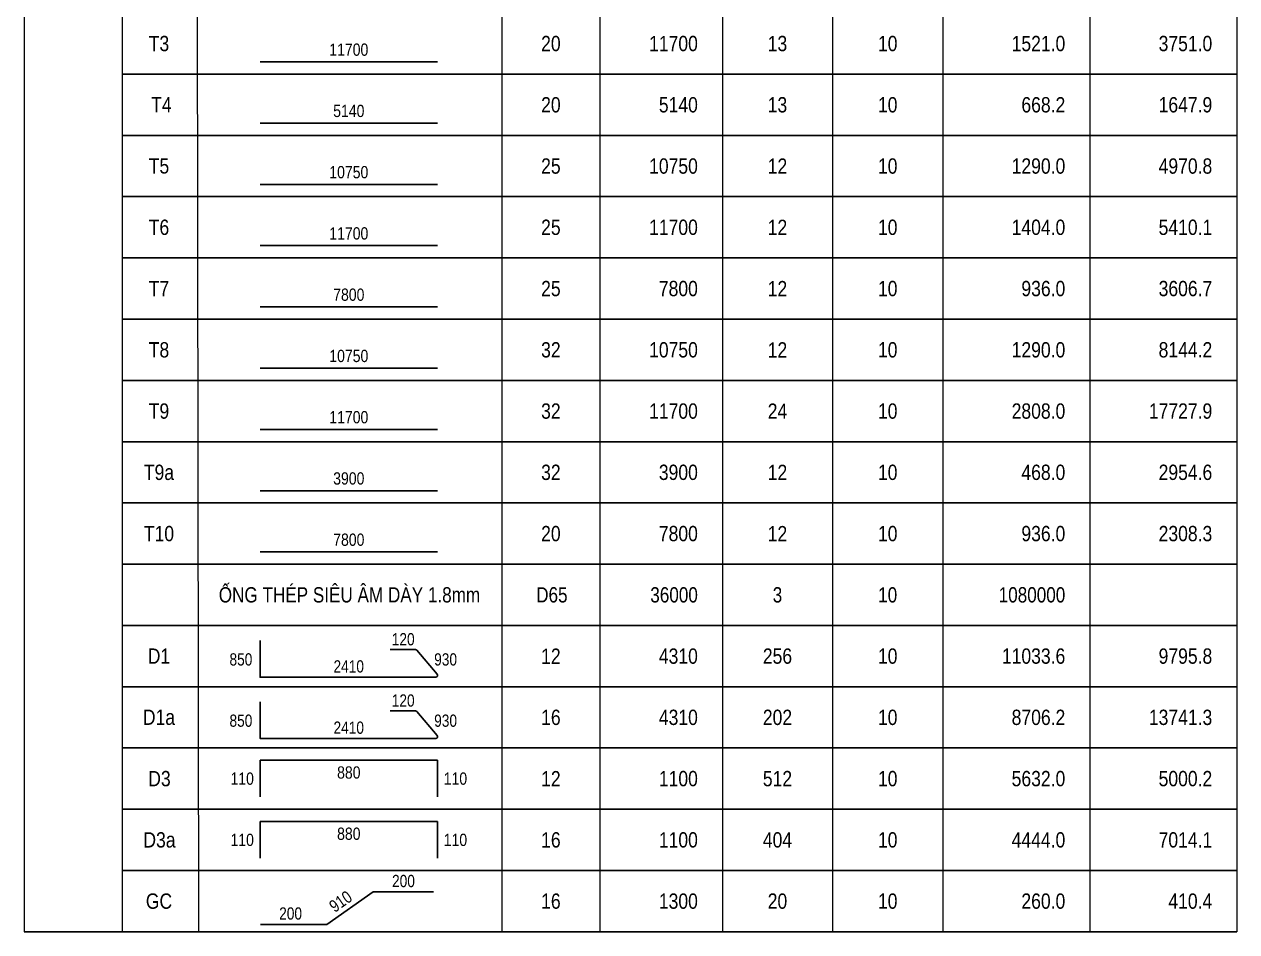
# Model space of a CAD drawing. Header units: millimetres. Extents: x -143483 to 1166745, y -1448440 to -1202244.
# Drawn here: x 570728 to 587228, y -1411423 to -1399078 of the extents above; entities that cross this region are included whole.
import ezdxf
from ezdxf.enums import TextEntityAlignment as Align

# ---------------------------------------------------------------- set-up
doc = ezdxf.new("R2010")
doc.units = ezdxf.units.MM
doc.header["$LTSCALE"] = 30
doc.layers.get('0').update_dxf_attribs({"lineweight": 9})
for name, color, linetype in [('ccu11-Text', 31, 'Continuous'), ('ccu11-Thep', 4, 'Continuous'), ('ccu12-Dai', 6, 'Continuous'), ('ccu12-Manh', 8, 'Continuous'), ('TEXT', 31, 'Continuous'), ('THEP', 4, 'Continuous')]:
    doc.layers.add(name, color=color, linetype=linetype)
doc.styles.add('Arial Narrow', font='ARIALN.TTF')
doc.styles.add('ccu11_simli', font='vnsimli.shx', dxfattribs={"width": 0.8})
doc.styles.add('ccu12-Arial', font='arial_0.ttf', dxfattribs={"width": 0.8})
doc.styles.add('ROMANS', font='arial_0.ttf', dxfattribs={"width": 0.8})

# ---------------------------------------------------------------- blocks, each defined once
blk = doc.blocks.new('TK_1')
at = {"layer": 'THEP'}
blk.add_lwpolyline([(2250, -800), (5150, -800)], dxfattribs=at)
at = {"layer": 'TEXT', "style": 'ROMANS', "width": 0.8}
for tag, p in [('SH', (600, -500)), ('DK', (7000, -500)), ('SL', (10700, -500)), ('SCK', (12500, -500))]:
    blk.add_attdef(tag, text='', height=250, dxfattribs=at).set_placement(p, align=Align.MIDDLE)
for tag, p in [('L', (9400, -500)), ('LA', (15400, -500)), ('KL', (17800, -500))]:
    blk.add_attdef(tag, text='', height=250, dxfattribs=at).set_placement(p, align=Align.MIDDLE_RIGHT)
blk.add_attdef('L1', text='', height=200, dxfattribs=at).set_placement((3700, -700), align=Align.CENTER)
blk = doc.blocks.new('TK_3')
at = {"layer": 'THEP'}
for p, q in [((2250, -200), (2250, -800)), ((5150, -200), (5150, -800))]:
    blk.add_line(p, q, dxfattribs=at)
blk.add_lwpolyline([(2250, -200), (5150, -200)], dxfattribs=at)
at = {"layer": 'TEXT', "style": 'ccu11_simli', "width": 0.8}
for tag, p in [('SH', (608, -500)), ('DK', (7000, -500)), ('SL', (10700, -500)), ('SCK', (12500, -500))]:
    blk.add_attdef(tag, text='', height=250, dxfattribs=at).set_placement(p, align=Align.MIDDLE)
blk.add_attdef('L2', text='', height=200, dxfattribs=at).set_placement((3700, -300), align=Align.TOP_CENTER)
for tag, height, p in [('L', 250, (9400, -500)), ('LA', 250, (15400, -500)), ('KL', 250, (17800, -500)), ('L1', 200, (2150, -500))]:
    blk.add_attdef(tag, text='', height=height, dxfattribs=at).set_placement(p, align=Align.MIDDLE_RIGHT)
blk.add_attdef('L3', text='', height=200, dxfattribs=at).set_placement((5250, -500), align=Align.MIDDLE_LEFT)
blk = doc.blocks.new('TK_0')
at = {"layer": 'TEXT', "style": 'ROMANS', "width": 0.8}
for tag, p in [('SH', (600, -500)), ('DK', (7000, -500)), ('SL', (10700, -500)), ('SCK', (12500, -500))]:
    blk.add_attdef(tag, text='', height=250, dxfattribs=at).set_placement(p, align=Align.MIDDLE)
for tag, p in [('L', (9400, -500)), ('LA', (15400, -500)), ('KL', (17800, -500))]:
    blk.add_attdef(tag, text='', height=250, dxfattribs=at).set_placement(p, align=Align.MIDDLE_RIGHT)

msp = doc.modelspace()

# ---------------------------------------------------------------- linework, layer by layer
for p, q in [((570728.07, -1386756.62), (570728.07, -1411423.29)), ((572061.41, -1386756.62), (572061.41, -1411423.29)), ((573061.41, -1386756.62), (573100.09, -1411423.29)), ((577228.07, -1386756.62), (577228.07, -1411423.29)), ((578561.41, -1386756.62), (578561.41, -1411423.29)), ((580228.07, -1386756.62), (580228.07, -1411423.29)), ((581728.07, -1386756.62), (581728.07, -1411423.29)), ((583228.07, -1386756.62), (583228.07, -1411423.29)), ((585228.07, -1386756.62), (585228.07, -1411423.29)), ((587228.07, -1386756.62), (587228.07, -1411423.29))]:
    msp.add_line(p, q)
at = {"layer": 'ccu11-Thep', "ltscale": 3000, "flags": 128}
for points in [[(575707.76, -1407585.42), (576051.29, -1407585.42, -0.21968107), (576070.32, -1407594.2), (576347.1, -1407918.96, -0.63977293), (576328.07, -1407960.18), (575144.74, -1407960.18), (573936.41, -1407960.18), (573936.41, -1407460.18)], [(575707.76, -1408418.75), (576051.29, -1408418.75, -0.21968107), (576070.32, -1408427.54), (576347.1, -1408752.3, -0.63977293), (576328.07, -1408793.51), (575144.74, -1408793.51), (573936.41, -1408793.51), (573936.41, -1408293.51)]]:
    msp.add_lwpolyline(points, format="xyb", dxfattribs=at)
msp.add_lwpolyline([(573943.5, -1411323.48), (574845.04, -1411323.48), (575476.19, -1410881.78), (576298.96, -1410881.78)], dxfattribs=at)
at = {"layer": 'ccu12-Manh'}
for p, q in [((572061.41, -1399756.63), (587228.07, -1399756.63)), ((572061.41, -1400589.96), (587228.07, -1400589.96)), ((572061.41, -1401423.29), (587228.07, -1401423.29)), ((572061.41, -1402256.63), (587228.07, -1402256.63)), ((572061.41, -1403089.96), (587228.07, -1403089.96)), ((572061.41, -1403923.29), (587228.07, -1403923.29)), ((572061.41, -1404756.63), (587228.07, -1404756.63)), ((572061.41, -1404756.63), (587228.07, -1404756.63)), ((572061.41, -1405589.96), (587228.07, -1405589.96)), ((572061.41, -1406423.29), (587228.07, -1406423.29)), ((572061.41, -1407256.63), (587228.07, -1407256.63)), ((572061.41, -1408089.96), (587228.07, -1408089.96)), ((572061.41, -1408923.29), (587228.07, -1408923.29)), ((572061.41, -1409756.63), (587228.07, -1409756.63)), ((572061.41, -1410589.96), (587228.07, -1410589.96)), ((570728.07, -1411423.29), (587228.07, -1411423.29))]:
    msp.add_line(p, q, dxfattribs=at)

# ---------------------------------------------------------------- block references
at = {"ltscale": 0.2}
ref = msp.add_blockref('TK_0', (572061.41, -1407256.63), dxfattribs=dict(at, xscale=0.833333338333486, yscale=0.833333338333486, zscale=0.833333338333486))
ref.add_attrib('SH', 'D1', dxfattribs={"layer": 'TEXT', "color": 1, "ltscale": 0.2, "height": 208.333, "style": 'Arial Narrow'}).set_placement((572561.41, -1407673.29), align=Align.MIDDLE)
ref.add_attrib('DK', '12', dxfattribs={"layer": 'TEXT', "color": 1, "ltscale": 0.2, "height": 208.333, "style": 'Arial Narrow'}).set_placement((577894.74, -1407673.29), align=Align.MIDDLE)
ref.add_attrib('L', '4310', dxfattribs={"layer": 'TEXT', "ltscale": 0.2, "height": 208.333, "style": 'Arial Narrow'}).set_placement((579894.74, -1407673.29), align=Align.MIDDLE_RIGHT)
ref.add_attrib('SL', '256', dxfattribs={"layer": 'TEXT', "color": 1, "ltscale": 0.2, "height": 208.333, "style": 'Arial Narrow'}).set_placement((580978.07, -1407673.29), align=Align.MIDDLE)
ref.add_attrib('SCK', '10', dxfattribs={"layer": 'TEXT', "color": 1, "ltscale": 0.2, "height": 208.333, "style": 'Arial Narrow'}).set_placement((582478.07, -1407673.29), align=Align.MIDDLE)
ref.add_attrib('LA', '11033.6', dxfattribs={"layer": 'TEXT', "ltscale": 0.2, "height": 208.333, "style": 'Arial Narrow'}).set_placement((584894.74, -1407673.29), align=Align.MIDDLE_RIGHT)
ref.add_attrib('KL', '9795.8', dxfattribs={"layer": 'TEXT', "ltscale": 0.2, "height": 208.333, "style": 'Arial Narrow'}).set_placement((586894.74, -1407673.29), align=Align.MIDDLE_RIGHT)
ref = msp.add_blockref('TK_0', (572061.41, -1408089.96), dxfattribs=dict(at, xscale=0.833333338333486, yscale=0.833333338333486, zscale=0.833333338333486))
ref.add_attrib('SH', 'D1a', dxfattribs={"layer": 'TEXT', "color": 1, "ltscale": 0.2, "height": 208.333, "style": 'Arial Narrow'}).set_placement((572561.41, -1408506.63), align=Align.MIDDLE)
ref.add_attrib('DK', '16', dxfattribs={"layer": 'TEXT', "color": 1, "ltscale": 0.2, "height": 208.333, "style": 'Arial Narrow'}).set_placement((577894.74, -1408506.63), align=Align.MIDDLE)
ref.add_attrib('L', '4310', dxfattribs={"layer": 'TEXT', "ltscale": 0.2, "height": 208.333, "style": 'Arial Narrow'}).set_placement((579894.74, -1408506.63), align=Align.MIDDLE_RIGHT)
ref.add_attrib('SL', '202', dxfattribs={"layer": 'TEXT', "color": 1, "ltscale": 0.2, "height": 208.333, "style": 'Arial Narrow'}).set_placement((580978.07, -1408506.63), align=Align.MIDDLE)
ref.add_attrib('SCK', '10', dxfattribs={"layer": 'TEXT', "color": 1, "ltscale": 0.2, "height": 208.333, "style": 'Arial Narrow'}).set_placement((582478.07, -1408506.63), align=Align.MIDDLE)
ref.add_attrib('LA', '8706.2', dxfattribs={"layer": 'TEXT', "ltscale": 0.2, "height": 208.333, "style": 'Arial Narrow'}).set_placement((584894.74, -1408506.63), align=Align.MIDDLE_RIGHT)
ref.add_attrib('KL', '13741.3', dxfattribs={"layer": 'TEXT', "ltscale": 0.2, "height": 208.333, "style": 'Arial Narrow'}).set_placement((586894.74, -1408506.63), align=Align.MIDDLE_RIGHT)
ref = msp.add_blockref('TK_0', (572061.41, -1410589.96), dxfattribs=dict(at, xscale=0.833333338333486, yscale=0.833333338333486, zscale=0.833333338333486))
ref.add_attrib('SH', 'GC', dxfattribs={"layer": 'TEXT', "color": 1, "ltscale": 0.2, "height": 208.333, "style": 'Arial Narrow'}).set_placement((572561.41, -1411006.63), align=Align.MIDDLE)
ref.add_attrib('DK', '16', dxfattribs={"layer": 'TEXT', "color": 1, "ltscale": 0.2, "height": 208.333, "style": 'Arial Narrow'}).set_placement((577894.74, -1411006.63), align=Align.MIDDLE)
ref.add_attrib('L', '1300', dxfattribs={"layer": 'TEXT', "ltscale": 0.2, "height": 208.333, "style": 'Arial Narrow'}).set_placement((579894.74, -1411006.63), align=Align.MIDDLE_RIGHT)
ref.add_attrib('SL', '20', dxfattribs={"layer": 'TEXT', "color": 1, "ltscale": 0.2, "height": 208.333, "style": 'Arial Narrow'}).set_placement((580978.07, -1411006.63), align=Align.MIDDLE)
ref.add_attrib('SCK', '10', dxfattribs={"layer": 'TEXT', "color": 1, "ltscale": 0.2, "height": 208.333, "style": 'Arial Narrow'}).set_placement((582478.07, -1411006.63), align=Align.MIDDLE)
ref.add_attrib('LA', '260.0', dxfattribs={"layer": 'TEXT', "ltscale": 0.2, "height": 208.333, "style": 'Arial Narrow'}).set_placement((584894.74, -1411006.63), align=Align.MIDDLE_RIGHT)
ref.add_attrib('KL', '410.4', dxfattribs={"layer": 'TEXT', "ltscale": 0.2, "height": 208.333, "style": 'Arial Narrow'}).set_placement((586894.74, -1411006.63), align=Align.MIDDLE_RIGHT)
at = {"layer": 'ccu12-Dai', "ltscale": 10000}
ref = msp.add_blockref('TK_1', (572061.41, -1398923.29), dxfattribs=dict(at, xscale=0.833333338333486, yscale=0.833333338333486, zscale=0.833333338333486))
ref.add_attrib('SH', 'T3', dxfattribs={"layer": 'TEXT', "color": 1, "ltscale": 10000, "height": 208.333, "style": 'Arial Narrow'}).set_placement((572561.41, -1399339.96), align=Align.MIDDLE)
ref.add_attrib('DK', '20', dxfattribs={"layer": 'TEXT', "color": 1, "ltscale": 10000, "height": 208.333, "style": 'Arial Narrow'}).set_placement((577894.74, -1399339.96), align=Align.MIDDLE)
ref.add_attrib('L', '11700', dxfattribs={"layer": 'TEXT', "ltscale": 10000, "height": 208.333, "style": 'Arial Narrow'}).set_placement((579894.74, -1399339.96), align=Align.MIDDLE_RIGHT)
ref.add_attrib('SL', '13', dxfattribs={"layer": 'TEXT', "color": 1, "ltscale": 10000, "height": 208.333, "style": 'Arial Narrow'}).set_placement((580978.07, -1399339.96), align=Align.MIDDLE)
ref.add_attrib('SCK', '10', dxfattribs={"layer": 'TEXT', "color": 1, "ltscale": 10000, "height": 208.333, "style": 'Arial Narrow'}).set_placement((582478.07, -1399339.96), align=Align.MIDDLE)
ref.add_attrib('LA', '1521.0', dxfattribs={"layer": 'TEXT', "ltscale": 10000, "height": 208.333, "style": 'Arial Narrow'}).set_placement((584894.74, -1399339.96), align=Align.MIDDLE_RIGHT)
ref.add_attrib('KL', '3751.0', dxfattribs={"layer": 'TEXT', "ltscale": 10000, "height": 208.333, "style": 'Arial Narrow'}).set_placement((586894.74, -1399339.96), align=Align.MIDDLE_RIGHT)
ref.add_attrib('L1', '11700', dxfattribs={"layer": 'TEXT', "ltscale": 10000, "height": 166.667, "style": 'Arial Narrow'}).set_placement((575144.74, -1399506.63), align=Align.CENTER)
ref = msp.add_blockref('TK_1', (572061.41, -1399756.63), dxfattribs=dict(at, xscale=0.833333338333486, yscale=0.833333338333486, zscale=0.833333338333486))
ref.add_attrib('SH', ' T4', dxfattribs={"layer": 'TEXT', "color": 1, "ltscale": 10000, "height": 208.333, "style": 'Arial Narrow'}).set_placement((572561.41, -1400173.29), align=Align.MIDDLE)
ref.add_attrib('DK', '20', dxfattribs={"layer": 'TEXT', "color": 1, "ltscale": 10000, "height": 208.333, "style": 'Arial Narrow'}).set_placement((577894.74, -1400173.29), align=Align.MIDDLE)
ref.add_attrib('L', '5140', dxfattribs={"layer": 'TEXT', "ltscale": 10000, "height": 208.333, "style": 'Arial Narrow'}).set_placement((579894.74, -1400173.29), align=Align.MIDDLE_RIGHT)
ref.add_attrib('SL', '13', dxfattribs={"layer": 'TEXT', "color": 1, "ltscale": 10000, "height": 208.333, "style": 'Arial Narrow'}).set_placement((580978.07, -1400173.29), align=Align.MIDDLE)
ref.add_attrib('SCK', '10', dxfattribs={"layer": 'TEXT', "color": 1, "ltscale": 10000, "height": 208.333, "style": 'Arial Narrow'}).set_placement((582478.07, -1400173.29), align=Align.MIDDLE)
ref.add_attrib('LA', '668.2', dxfattribs={"layer": 'TEXT', "ltscale": 10000, "height": 208.333, "style": 'Arial Narrow'}).set_placement((584894.74, -1400173.29), align=Align.MIDDLE_RIGHT)
ref.add_attrib('KL', '1647.9', dxfattribs={"layer": 'TEXT', "ltscale": 10000, "height": 208.333, "style": 'Arial Narrow'}).set_placement((586894.74, -1400173.29), align=Align.MIDDLE_RIGHT)
ref.add_attrib('L1', '5140', dxfattribs={"layer": 'TEXT', "ltscale": 10000, "height": 166.667, "style": 'Arial Narrow'}).set_placement((575144.74, -1400339.96), align=Align.CENTER)
ref = msp.add_blockref('TK_1', (572061.41, -1400589.96), dxfattribs=dict(at, xscale=0.833333338333486, yscale=0.833333338333486, zscale=0.833333338333486))
ref.add_attrib('SH', 'T5', dxfattribs={"layer": 'TEXT', "color": 1, "ltscale": 10000, "height": 208.333, "style": 'Arial Narrow'}).set_placement((572561.41, -1401006.63), align=Align.MIDDLE)
ref.add_attrib('DK', '25', dxfattribs={"layer": 'TEXT', "color": 1, "ltscale": 10000, "height": 208.333, "style": 'Arial Narrow'}).set_placement((577894.74, -1401006.63), align=Align.MIDDLE)
ref.add_attrib('L', '10750', dxfattribs={"layer": 'TEXT', "ltscale": 10000, "height": 208.333, "style": 'Arial Narrow'}).set_placement((579894.74, -1401006.63), align=Align.MIDDLE_RIGHT)
ref.add_attrib('SL', '12', dxfattribs={"layer": 'TEXT', "color": 1, "ltscale": 10000, "height": 208.333, "style": 'Arial Narrow'}).set_placement((580978.07, -1401006.63), align=Align.MIDDLE)
ref.add_attrib('SCK', '10', dxfattribs={"layer": 'TEXT', "color": 1, "ltscale": 10000, "height": 208.333, "style": 'Arial Narrow'}).set_placement((582478.07, -1401006.63), align=Align.MIDDLE)
ref.add_attrib('LA', '1290.0', dxfattribs={"layer": 'TEXT', "ltscale": 10000, "height": 208.333, "style": 'Arial Narrow'}).set_placement((584894.74, -1401006.63), align=Align.MIDDLE_RIGHT)
ref.add_attrib('KL', '4970.8', dxfattribs={"layer": 'TEXT', "ltscale": 10000, "height": 208.333, "style": 'Arial Narrow'}).set_placement((586894.74, -1401006.63), align=Align.MIDDLE_RIGHT)
ref.add_attrib('L1', '10750', dxfattribs={"layer": 'TEXT', "ltscale": 10000, "height": 166.667, "style": 'Arial Narrow'}).set_placement((575144.74, -1401173.29), align=Align.CENTER)
ref = msp.add_blockref('TK_1', (572061.41, -1401423.29), dxfattribs=dict(at, xscale=0.833333338333486, yscale=0.833333338333486, zscale=0.833333338333486))
ref.add_attrib('SH', 'T6', dxfattribs={"layer": 'TEXT', "color": 1, "ltscale": 10000, "height": 208.333, "style": 'Arial Narrow'}).set_placement((572561.41, -1401839.96), align=Align.MIDDLE)
ref.add_attrib('DK', '25', dxfattribs={"layer": 'TEXT', "color": 1, "ltscale": 10000, "height": 208.333, "style": 'Arial Narrow'}).set_placement((577894.74, -1401839.96), align=Align.MIDDLE)
ref.add_attrib('L', '11700', dxfattribs={"layer": 'TEXT', "ltscale": 10000, "height": 208.333, "style": 'Arial Narrow'}).set_placement((579894.74, -1401839.96), align=Align.MIDDLE_RIGHT)
ref.add_attrib('SL', '12', dxfattribs={"layer": 'TEXT', "color": 1, "ltscale": 10000, "height": 208.333, "style": 'Arial Narrow'}).set_placement((580978.07, -1401839.96), align=Align.MIDDLE)
ref.add_attrib('SCK', '10', dxfattribs={"layer": 'TEXT', "color": 1, "ltscale": 10000, "height": 208.333, "style": 'Arial Narrow'}).set_placement((582478.07, -1401839.96), align=Align.MIDDLE)
ref.add_attrib('LA', '1404.0', dxfattribs={"layer": 'TEXT', "ltscale": 10000, "height": 208.333, "style": 'Arial Narrow'}).set_placement((584894.74, -1401839.96), align=Align.MIDDLE_RIGHT)
ref.add_attrib('KL', '5410.1', dxfattribs={"layer": 'TEXT', "ltscale": 10000, "height": 208.333, "style": 'Arial Narrow'}).set_placement((586894.74, -1401839.96), align=Align.MIDDLE_RIGHT)
ref.add_attrib('L1', '11700', dxfattribs={"layer": 'TEXT', "ltscale": 10000, "height": 166.667, "style": 'Arial Narrow'}).set_placement((575144.74, -1402006.63), align=Align.CENTER)
ref = msp.add_blockref('TK_1', (572061.41, -1402256.63), dxfattribs=dict(at, xscale=0.833333338333486, yscale=0.833333338333486, zscale=0.833333338333486))
ref.add_attrib('SH', 'T7', dxfattribs={"layer": 'TEXT', "color": 1, "ltscale": 10000, "height": 208.333, "style": 'Arial Narrow'}).set_placement((572561.41, -1402673.29), align=Align.MIDDLE)
ref.add_attrib('DK', '25', dxfattribs={"layer": 'TEXT', "color": 1, "ltscale": 10000, "height": 208.333, "style": 'Arial Narrow'}).set_placement((577894.74, -1402673.29), align=Align.MIDDLE)
ref.add_attrib('L', '7800', dxfattribs={"layer": 'TEXT', "ltscale": 10000, "height": 208.333, "style": 'Arial Narrow'}).set_placement((579894.74, -1402673.29), align=Align.MIDDLE_RIGHT)
ref.add_attrib('SL', '12', dxfattribs={"layer": 'TEXT', "color": 1, "ltscale": 10000, "height": 208.333, "style": 'Arial Narrow'}).set_placement((580978.07, -1402673.29), align=Align.MIDDLE)
ref.add_attrib('SCK', '10', dxfattribs={"layer": 'TEXT', "color": 1, "ltscale": 10000, "height": 208.333, "style": 'Arial Narrow'}).set_placement((582478.07, -1402673.29), align=Align.MIDDLE)
ref.add_attrib('LA', '936.0', dxfattribs={"layer": 'TEXT', "ltscale": 10000, "height": 208.333, "style": 'Arial Narrow'}).set_placement((584894.74, -1402673.29), align=Align.MIDDLE_RIGHT)
ref.add_attrib('KL', '3606.7', dxfattribs={"layer": 'TEXT', "ltscale": 10000, "height": 208.333, "style": 'Arial Narrow'}).set_placement((586894.74, -1402673.29), align=Align.MIDDLE_RIGHT)
ref.add_attrib('L1', '7800', dxfattribs={"layer": 'TEXT', "ltscale": 10000, "height": 166.667, "style": 'Arial Narrow'}).set_placement((575144.74, -1402839.96), align=Align.CENTER)
ref = msp.add_blockref('TK_1', (572061.41, -1403089.96), dxfattribs=dict(at, xscale=0.833333338333486, yscale=0.833333338333486, zscale=0.833333338333486))
ref.add_attrib('SH', 'T8', dxfattribs={"layer": 'TEXT', "color": 1, "ltscale": 10000, "height": 208.333, "style": 'Arial Narrow'}).set_placement((572561.41, -1403506.63), align=Align.MIDDLE)
ref.add_attrib('DK', '32', dxfattribs={"layer": 'TEXT', "color": 1, "ltscale": 10000, "height": 208.333, "style": 'Arial Narrow'}).set_placement((577894.74, -1403506.63), align=Align.MIDDLE)
ref.add_attrib('L', '10750', dxfattribs={"layer": 'TEXT', "ltscale": 10000, "height": 208.333, "style": 'Arial Narrow'}).set_placement((579894.74, -1403506.63), align=Align.MIDDLE_RIGHT)
ref.add_attrib('SL', '12', dxfattribs={"layer": 'TEXT', "color": 1, "ltscale": 10000, "height": 208.333, "style": 'Arial Narrow'}).set_placement((580978.07, -1403506.63), align=Align.MIDDLE)
ref.add_attrib('SCK', '10', dxfattribs={"layer": 'TEXT', "color": 1, "ltscale": 10000, "height": 208.333, "style": 'Arial Narrow'}).set_placement((582478.07, -1403506.63), align=Align.MIDDLE)
ref.add_attrib('LA', '1290.0', dxfattribs={"layer": 'TEXT', "ltscale": 10000, "height": 208.333, "style": 'Arial Narrow'}).set_placement((584894.74, -1403506.63), align=Align.MIDDLE_RIGHT)
ref.add_attrib('KL', '8144.2', dxfattribs={"layer": 'TEXT', "ltscale": 10000, "height": 208.333, "style": 'Arial Narrow'}).set_placement((586894.74, -1403506.63), align=Align.MIDDLE_RIGHT)
ref.add_attrib('L1', '10750', dxfattribs={"layer": 'TEXT', "ltscale": 10000, "height": 166.667, "style": 'Arial Narrow'}).set_placement((575144.74, -1403673.29), align=Align.CENTER)
ref = msp.add_blockref('TK_1', (572061.41, -1403923.29), dxfattribs=dict(at, xscale=0.833333338333486, yscale=0.833333338333486, zscale=0.833333338333486))
ref.add_attrib('SH', 'T9', dxfattribs={"layer": 'TEXT', "color": 1, "ltscale": 10000, "height": 208.333, "style": 'Arial Narrow'}).set_placement((572561.41, -1404339.96), align=Align.MIDDLE)
ref.add_attrib('DK', '32', dxfattribs={"layer": 'TEXT', "color": 1, "ltscale": 10000, "height": 208.333, "style": 'Arial Narrow'}).set_placement((577894.74, -1404339.96), align=Align.MIDDLE)
ref.add_attrib('L', '11700', dxfattribs={"layer": 'TEXT', "ltscale": 10000, "height": 208.333, "style": 'Arial Narrow'}).set_placement((579894.74, -1404339.96), align=Align.MIDDLE_RIGHT)
ref.add_attrib('SL', '24', dxfattribs={"layer": 'TEXT', "color": 1, "ltscale": 10000, "height": 208.333, "style": 'Arial Narrow'}).set_placement((580978.07, -1404339.96), align=Align.MIDDLE)
ref.add_attrib('SCK', '10', dxfattribs={"layer": 'TEXT', "color": 1, "ltscale": 10000, "height": 208.333, "style": 'Arial Narrow'}).set_placement((582478.07, -1404339.96), align=Align.MIDDLE)
ref.add_attrib('LA', '2808.0', dxfattribs={"layer": 'TEXT', "ltscale": 10000, "height": 208.333, "style": 'Arial Narrow'}).set_placement((584894.74, -1404339.96), align=Align.MIDDLE_RIGHT)
ref.add_attrib('KL', '17727.9', dxfattribs={"layer": 'TEXT', "ltscale": 10000, "height": 208.333, "style": 'Arial Narrow'}).set_placement((586894.74, -1404339.96), align=Align.MIDDLE_RIGHT)
ref.add_attrib('L1', '11700', dxfattribs={"layer": 'TEXT', "ltscale": 10000, "height": 166.667, "style": 'Arial Narrow'}).set_placement((575144.74, -1404506.63), align=Align.CENTER)
ref = msp.add_blockref('TK_1', (572061.41, -1404756.63), dxfattribs=dict(at, xscale=0.833333338333486, yscale=0.833333338333486, zscale=0.833333338333486))
ref.add_attrib('SH', 'T9a', dxfattribs={"layer": 'TEXT', "color": 1, "ltscale": 10000, "height": 208.333, "style": 'Arial Narrow'}).set_placement((572561.41, -1405173.29), align=Align.MIDDLE)
ref.add_attrib('DK', '32', dxfattribs={"layer": 'TEXT', "color": 1, "ltscale": 10000, "height": 208.333, "style": 'Arial Narrow'}).set_placement((577894.74, -1405173.29), align=Align.MIDDLE)
ref.add_attrib('L', '3900', dxfattribs={"layer": 'TEXT', "ltscale": 10000, "height": 208.333, "style": 'Arial Narrow'}).set_placement((579894.74, -1405173.29), align=Align.MIDDLE_RIGHT)
ref.add_attrib('SL', '12', dxfattribs={"layer": 'TEXT', "color": 1, "ltscale": 10000, "height": 208.333, "style": 'Arial Narrow'}).set_placement((580978.07, -1405173.29), align=Align.MIDDLE)
ref.add_attrib('SCK', '10', dxfattribs={"layer": 'TEXT', "color": 1, "ltscale": 10000, "height": 208.333, "style": 'Arial Narrow'}).set_placement((582478.07, -1405173.29), align=Align.MIDDLE)
ref.add_attrib('LA', '468.0', dxfattribs={"layer": 'TEXT', "ltscale": 10000, "height": 208.333, "style": 'Arial Narrow'}).set_placement((584894.74, -1405173.29), align=Align.MIDDLE_RIGHT)
ref.add_attrib('KL', '2954.6', dxfattribs={"layer": 'TEXT', "ltscale": 10000, "height": 208.333, "style": 'Arial Narrow'}).set_placement((586894.74, -1405173.29), align=Align.MIDDLE_RIGHT)
ref.add_attrib('L1', '3900', dxfattribs={"layer": 'TEXT', "ltscale": 10000, "height": 166.667, "style": 'Arial Narrow'}).set_placement((575144.74, -1405339.96), align=Align.CENTER)
ref = msp.add_blockref('TK_1', (572061.41, -1405589.96), dxfattribs=dict(at, xscale=0.833333338333486, yscale=0.833333338333486, zscale=0.833333338333486))
ref.add_attrib('SH', 'T10', dxfattribs={"layer": 'TEXT', "color": 1, "ltscale": 10000, "height": 208.333, "style": 'Arial Narrow'}).set_placement((572561.41, -1406006.63), align=Align.MIDDLE)
ref.add_attrib('DK', '20', dxfattribs={"layer": 'TEXT', "color": 1, "ltscale": 10000, "height": 208.333, "style": 'Arial Narrow'}).set_placement((577894.74, -1406006.63), align=Align.MIDDLE)
ref.add_attrib('L', '7800', dxfattribs={"layer": 'TEXT', "ltscale": 10000, "height": 208.333, "style": 'Arial Narrow'}).set_placement((579894.74, -1406006.63), align=Align.MIDDLE_RIGHT)
ref.add_attrib('SL', '12', dxfattribs={"layer": 'TEXT', "color": 1, "ltscale": 10000, "height": 208.333, "style": 'Arial Narrow'}).set_placement((580978.07, -1406006.63), align=Align.MIDDLE)
ref.add_attrib('SCK', '10', dxfattribs={"layer": 'TEXT', "color": 1, "ltscale": 10000, "height": 208.333, "style": 'Arial Narrow'}).set_placement((582478.07, -1406006.63), align=Align.MIDDLE)
ref.add_attrib('LA', '936.0', dxfattribs={"layer": 'TEXT', "ltscale": 10000, "height": 208.333, "style": 'Arial Narrow'}).set_placement((584894.74, -1406006.63), align=Align.MIDDLE_RIGHT)
ref.add_attrib('KL', '2308.3', dxfattribs={"layer": 'TEXT', "ltscale": 10000, "height": 208.333, "style": 'Arial Narrow'}).set_placement((586894.74, -1406006.63), align=Align.MIDDLE_RIGHT)
ref.add_attrib('L1', '7800', dxfattribs={"layer": 'TEXT', "ltscale": 10000, "height": 166.667, "style": 'Arial Narrow'}).set_placement((575144.74, -1406173.29), align=Align.CENTER)
ref = msp.add_blockref('TK_3', (572061.41, -1408923.29), dxfattribs=dict(at, xscale=0.833333338333486, yscale=0.833333338333486, zscale=0.833333338333486))
ref.add_attrib('SH', 'D3', dxfattribs={"layer": 'TEXT', "color": 1, "ltscale": 10000, "height": 208.333, "style": 'Arial Narrow'}).set_placement((572568.07, -1409339.96), align=Align.MIDDLE)
ref.add_attrib('DK', '12', dxfattribs={"layer": 'TEXT', "color": 1, "ltscale": 10000, "height": 208.333, "style": 'Arial Narrow'}).set_placement((577894.74, -1409339.96), align=Align.MIDDLE)
ref.add_attrib('L', '1100', dxfattribs={"layer": 'TEXT', "ltscale": 10000, "height": 208.333, "style": 'Arial Narrow'}).set_placement((579894.74, -1409339.96), align=Align.MIDDLE_RIGHT)
ref.add_attrib('SL', '512', dxfattribs={"layer": 'TEXT', "color": 1, "ltscale": 10000, "height": 208.333, "style": 'Arial Narrow'}).set_placement((580978.07, -1409339.96), align=Align.MIDDLE)
ref.add_attrib('SCK', '10', dxfattribs={"layer": 'TEXT', "color": 1, "ltscale": 10000, "height": 208.333, "style": 'Arial Narrow'}).set_placement((582478.07, -1409339.96), align=Align.MIDDLE)
ref.add_attrib('LA', '5632.0', dxfattribs={"layer": 'TEXT', "ltscale": 10000, "height": 208.333, "style": 'Arial Narrow'}).set_placement((584894.74, -1409339.96), align=Align.MIDDLE_RIGHT)
ref.add_attrib('KL', '5000.2', dxfattribs={"layer": 'TEXT', "ltscale": 10000, "height": 208.333, "style": 'Arial Narrow'}).set_placement((586894.74, -1409339.96), align=Align.MIDDLE_RIGHT)
ref.add_attrib('L1', '110', dxfattribs={"layer": 'TEXT', "ltscale": 10000, "height": 166.667, "style": 'Arial Narrow'}).set_placement((573853.07, -1409339.96), align=Align.MIDDLE_RIGHT)
ref.add_attrib('L2', '880', dxfattribs={"layer": 'TEXT', "ltscale": 10000, "height": 166.667, "style": 'Arial Narrow'}).set_placement((575144.74, -1409173.29), align=Align.TOP_CENTER)
ref.add_attrib('L3', '110', dxfattribs={"layer": 'TEXT', "ltscale": 10000, "height": 166.667, "style": 'Arial Narrow'}).set_placement((576436.41, -1409339.96), align=Align.MIDDLE_LEFT)
ref = msp.add_blockref('TK_3', (572061.41, -1409756.63), dxfattribs=dict(at, xscale=0.833333338333486, yscale=0.833333338333486, zscale=0.833333338333486))
ref.add_attrib('SH', 'D3a', dxfattribs={"layer": 'TEXT', "color": 1, "ltscale": 10000, "height": 208.333, "style": 'Arial Narrow'}).set_placement((572568.07, -1410173.29), align=Align.MIDDLE)
ref.add_attrib('DK', '16', dxfattribs={"layer": 'TEXT', "color": 1, "ltscale": 10000, "height": 208.333, "style": 'Arial Narrow'}).set_placement((577894.74, -1410173.29), align=Align.MIDDLE)
ref.add_attrib('L', '1100', dxfattribs={"layer": 'TEXT', "ltscale": 10000, "height": 208.333, "style": 'Arial Narrow'}).set_placement((579894.74, -1410173.29), align=Align.MIDDLE_RIGHT)
ref.add_attrib('SL', '404', dxfattribs={"layer": 'TEXT', "color": 1, "ltscale": 10000, "height": 208.333, "style": 'Arial Narrow'}).set_placement((580978.07, -1410173.29), align=Align.MIDDLE)
ref.add_attrib('SCK', '10', dxfattribs={"layer": 'TEXT', "color": 1, "ltscale": 10000, "height": 208.333, "style": 'Arial Narrow'}).set_placement((582478.07, -1410173.29), align=Align.MIDDLE)
ref.add_attrib('LA', '4444.0', dxfattribs={"layer": 'TEXT', "ltscale": 10000, "height": 208.333, "style": 'Arial Narrow'}).set_placement((584894.74, -1410173.29), align=Align.MIDDLE_RIGHT)
ref.add_attrib('KL', '7014.1', dxfattribs={"layer": 'TEXT', "ltscale": 10000, "height": 208.333, "style": 'Arial Narrow'}).set_placement((586894.74, -1410173.29), align=Align.MIDDLE_RIGHT)
ref.add_attrib('L1', '110', dxfattribs={"layer": 'TEXT', "ltscale": 10000, "height": 166.667, "style": 'Arial Narrow'}).set_placement((573853.07, -1410173.29), align=Align.MIDDLE_RIGHT)
ref.add_attrib('L2', '880', dxfattribs={"layer": 'TEXT', "ltscale": 10000, "height": 166.667, "style": 'Arial Narrow'}).set_placement((575144.74, -1410006.63), align=Align.TOP_CENTER)
ref.add_attrib('L3', '110', dxfattribs={"layer": 'TEXT', "ltscale": 10000, "height": 166.667, "style": 'Arial Narrow'}).set_placement((576436.41, -1410173.29), align=Align.MIDDLE_LEFT)

# ---------------------------------------------------------------- texts
at = {"layer": 'ccu11-Text', "linetype": 'Continuous', "style": 'ccu12-Arial', "width": 0.8}
for s, height, p in [('ỐNG THÉP SIÊU ÂM DÀY 1.8mm', 208.3333, (575153.64, -1406839.96)), ('D65', 208.333, (577908.15, -1406839.96))]:
    msp.add_text(s, height=height, dxfattribs=at).set_placement(p, align=Align.MIDDLE_CENTER)
for s, p in [('36000', (579894.74, -1406839.96)), ('1080000', (584894.74, -1406839.96))]:
    msp.add_text(s, height=208.333, dxfattribs=at).set_placement(p, align=Align.MIDDLE_RIGHT)
for s, height, p in [('3', 208.33, (580978.07, -1406839.96)), ('10', 208.333, (582478.07, -1406839.96))]:
    msp.add_text(s, height=height, dxfattribs=at).set_placement(p, align=Align.MIDDLE)
at = {"layer": 'TEXT', "style": 'ROMANS', "width": 0.8}
for tag, p in [('120', (575729.58, -1407444.1)), ('850', (573521.13, -1407718.56)), ('2410', (574936.61, -1407813.51)), ('930', (576306.62, -1407718.56)), ('120', (575729.58, -1408277.44)), ('850', (573521.13, -1408551.89)), ('2410', (574936.61, -1408646.84)), ('930', (576306.62, -1408551.89)), ('200', (575733.31, -1410733.13)), ('200', (574197.22, -1411174.82))]:
    msp.add_attdef(tag, text='0', height=166.67, dxfattribs=at).set_placement(p, align=Align.MIDDLE_LEFT)
msp.add_attdef('910', text='0', height=166.67, rotation=34.98504, dxfattribs=at).set_placement((574905.51, -1411099.72), align=Align.MIDDLE_LEFT)

doc.saveas('drawing.dxf')
